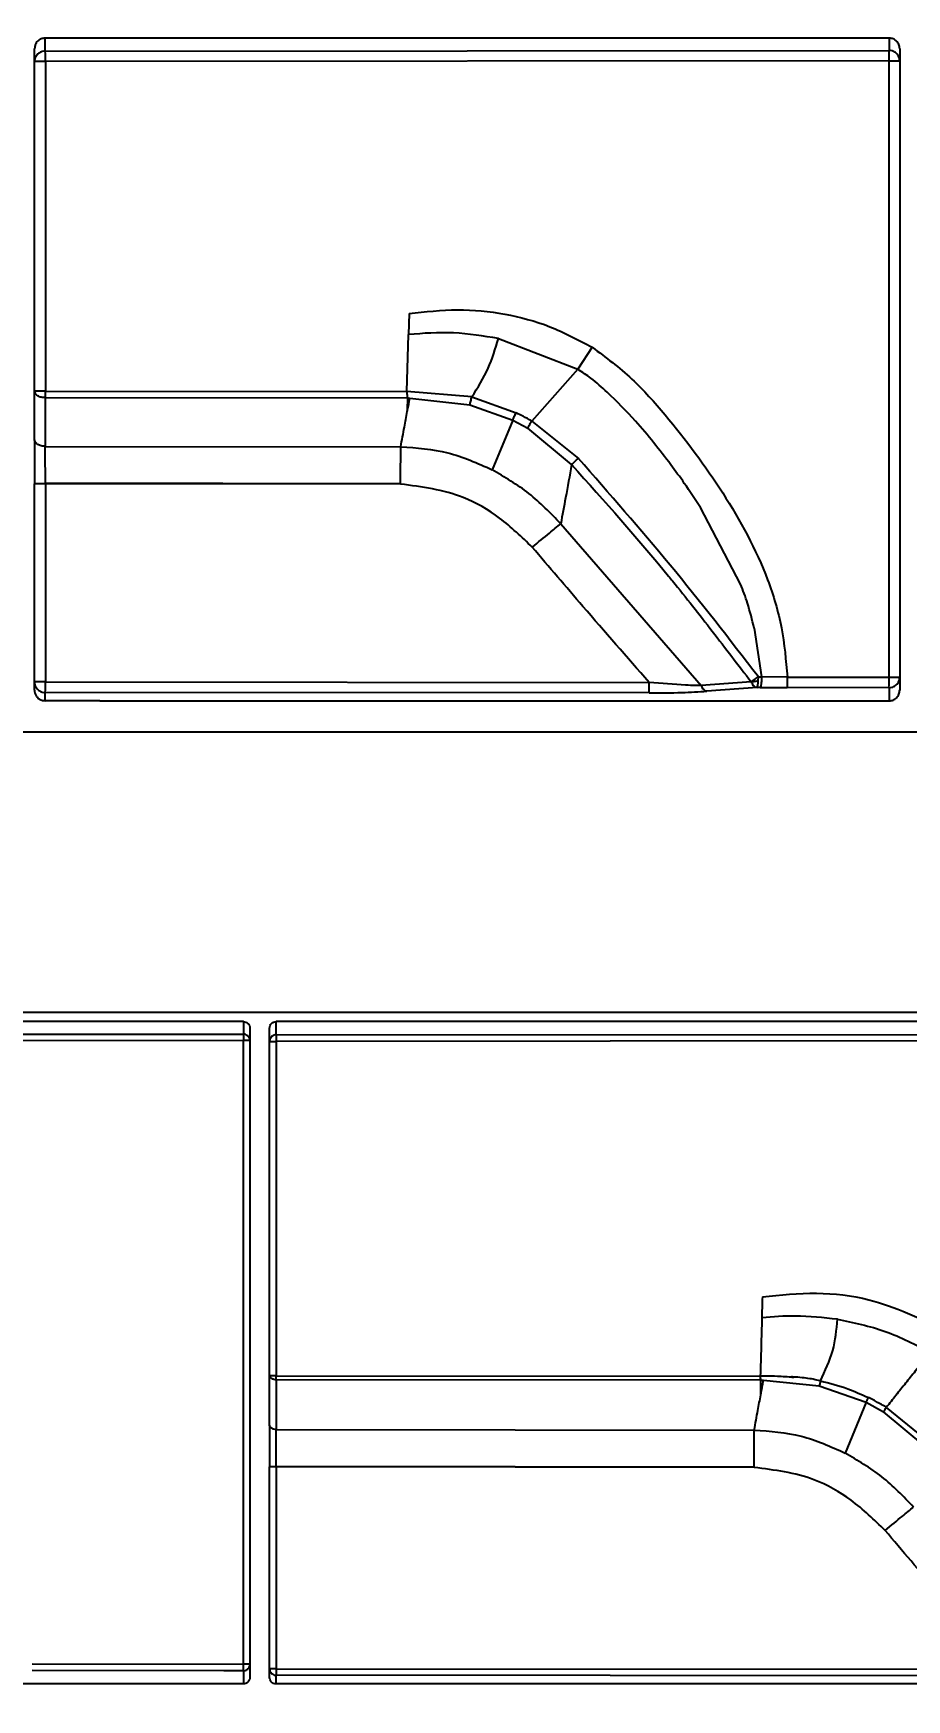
# Model space of a CAD drawing. Header units: millimetres. Extents: x 271 to 405, y 465 to 539.
# Drawn here: x 304.89 to 311.5, y 484.78 to 497.41 of the extents above; entities that cross this region are included whole.
import ezdxf

# ---------------------------------------------------------------- set-up
doc = ezdxf.new("R2010")
doc.units = ezdxf.units.MM
doc.header["$PDSIZE"] = -1
doc.dimstyles.new('ISO-25', dxfattribs={"dimtxt": 2.5, "dimasz": 2.5, "dimexe": 1.25, "dimexo": 0.625, "dimtad": 1, "dimtxsty": 'Standard', "dimcen": 2.5, "dimadec": 0, "dimazin": 0, "dimtfac": 1, "dimtmove": 0, "dimatfit": 3, "dimfxl": 1, "dimarcsym": 0})

# ---------------------------------------------------------------- blocks, each defined once
blk = doc.blocks.new('*D2')
at = {"color": 0, "lineweight": -2}
for p, q in [((288.922, 503.974), (288.922, 465.47)), ((360.773, 503.974), (360.773, 465.47)), ((293.002, 467.47), (356.693, 467.47))]:
    blk.add_line(p, q, dxfattribs=at)
at = {"color": 0}
for points in [[(293.002, 468.15), (293.002, 466.79), (288.922, 467.47)], [(356.693, 466.79), (356.693, 468.15), (360.773, 467.47)]]:
    blk.add_solid(points, dxfattribs=at)
at = {"layer": 'Defpoints', "color": 0}
for p in [(288.922, 503.974), (360.773, 503.974), (360.773, 467.47)]:
    blk.add_point(p, dxfattribs=at)
at = {"color": 0, "insert": (324.848, 471.036), "char_height": 3.5, "attachment_point": 5}
blk.add_mtext('71,85', dxfattribs=at)
blk = doc.blocks.new('*D5')
at = {"color": 0, "lineweight": -2}
for p, q in [((316.026, 516.554), (274.623, 516.554)), ((276.623, 512.474), (276.623, 500.201)), ((276.623, 480.797), (276.623, 493.07)), ((316.026, 476.717), (274.623, 476.717))]:
    blk.add_line(p, q, dxfattribs=at)
at = {"color": 0}
for points in [[(277.303, 512.474), (275.943, 512.474), (276.623, 516.554)], [(275.943, 480.797), (277.303, 480.797), (276.623, 476.717)]]:
    blk.add_solid(points, dxfattribs=at)
at = {"layer": 'Defpoints', "color": 0}
for p in [(276.623, 516.554), (316.026, 516.554), (316.026, 476.717)]:
    blk.add_point(p, dxfattribs=at)
at = {"color": 0, "insert": (276.623, 496.635), "char_height": 3.5, "attachment_point": 5}
blk.add_mtext('39,84', dxfattribs=at)

msp = doc.modelspace()

# ---------------------------------------------------------------- linework, layer by layer
at = {"color": 7, "linetype": 'Continuous', "lineweight": 25}
for p, q in [((304.976, 497.27), (304.976, 497.369)), ((311.366, 497.369), (304.976, 497.369)), ((311.366, 497.369), (311.366, 497.275)), ((304.895, 497.191), (304.895, 497.289)), ((304.895, 494.694), (304.895, 497.191)), ((304.976, 497.27), (311.366, 497.275)), ((311.366, 497.197), (304.977, 497.192)), ((304.977, 497.192), (304.977, 494.695)), ((311.366, 492.528), (311.366, 497.197)), ((311.447, 497.289), (311.447, 497.196)), ((311.447, 497.196), (311.447, 492.527)), ((307.731, 495.283), (307.726, 495.124)), ((307.715, 494.693), (307.726, 495.124)), ((308.408, 495.093), (309.008, 494.86)), ((309.118, 495.027), (309.008, 494.86)), ((309.008, 494.86), (308.66, 494.467)), ((304.895, 494.326), (304.895, 494.694)), ((304.977, 494.695), (307.715, 494.693)), ((308.207, 494.651), (307.715, 494.693)), ((307.721, 494.642), (304.976, 494.645)), ((304.976, 494.645), (304.976, 494.276)), ((307.719, 494.552), (307.721, 494.642)), ((307.721, 494.642), (307.736, 494.642)), ((307.736, 494.642), (308.191, 494.59)), ((308.191, 494.59), (308.516, 494.475)), ((308.207, 494.651), (308.542, 494.53)), ((308.516, 494.474), (308.36, 494.099)), ((308.516, 494.474), (308.63, 494.413)), ((308.962, 494.138), (308.63, 494.413)), ((308.66, 494.467), (309.013, 494.185)), ((304.976, 494.276), (307.668, 494.273)), ((304.895, 492.491), (304.895, 493.993)), ((307.667, 493.993), (304.977, 493.996)), ((304.977, 493.993), (304.977, 492.491)), ((307.667, 493.99), (304.977, 493.993)), ((310.242, 493.233), (309.939, 493.812)), ((308.88, 493.69), (309.943, 492.463)), ((310.345, 492.898), (310.401, 492.53)), ((310.375, 492.5), (310.376, 492.53)), ((310.376, 492.53), (310.401, 492.53)), ((310.596, 492.528), (310.401, 492.53)), ((310.596, 492.528), (311.366, 492.528)), ((311.447, 492.527), (311.447, 492.428)), ((304.895, 492.428), (304.895, 492.491)), ((304.976, 492.348), (304.976, 492.411)), ((309.548, 492.408), (304.976, 492.411)), ((304.977, 492.491), (309.549, 492.488)), ((310.322, 492.491), (309.943, 492.463)), ((310.366, 492.449), (309.986, 492.421)), ((310.39, 492.449), (310.366, 492.449)), ((310.39, 492.449), (310.595, 492.448)), ((311.366, 492.447), (310.595, 492.448)), ((311.366, 492.447), (311.366, 492.348)), ((305.388, 492.348), (304.976, 492.348)), ((305.388, 492.348), (311.366, 492.348)), ((358.126, 492.11), (291.621, 492.11)), ((298.398, 489.99), (351.348, 489.99)), ((306.476, 489.918), (298.335, 489.918)), ((306.476, 489.918), (306.476, 489.823)), ((306.526, 489.868), (306.526, 489.774)), ((306.674, 489.767), (306.674, 489.868)), ((306.725, 489.817), (306.725, 489.918)), ((314.866, 489.918), (306.725, 489.918)), ((298.335, 489.817), (306.476, 489.823)), ((306.476, 489.774), (298.335, 489.768)), ((306.526, 489.774), (306.526, 485.049)), ((306.674, 487.235), (306.674, 489.767)), ((306.725, 489.817), (314.866, 489.823)), ((314.866, 489.774), (306.725, 489.768)), ((306.674, 486.859), (306.674, 487.235)), ((306.725, 487.235), (310.391, 487.232)), ((310.395, 487.201), (306.725, 487.204)), ((306.725, 487.204), (306.725, 486.828)), ((310.395, 487.093), (310.395, 487.201)), ((310.395, 487.201), (310.414, 487.201)), ((310.414, 487.201), (310.837, 487.158)), ((310.837, 487.158), (311.193, 487.034)), ((311.193, 487.034), (311.034, 486.649)), ((311.193, 487.034), (311.325, 486.961)), ((311.636, 486.701), (311.325, 486.961)), ((311.345, 486.995), (311.668, 486.731)), ((306.725, 486.828), (310.345, 486.823)), ((306.674, 485.015), (306.674, 486.544)), ((310.344, 486.543), (306.725, 486.547)), ((306.725, 486.544), (306.725, 485.015)), ((310.344, 486.54), (306.725, 486.544)), ((304.876, 485.051), (306.476, 485.049)), ((306.328, 484.999), (304.876, 485)), ((306.476, 484.999), (306.476, 484.899)), ((306.526, 485.049), (306.526, 484.949)), ((306.674, 484.949), (306.674, 485.015)), ((306.725, 485.015), (312.242, 485.01)), ((306.725, 484.899), (306.725, 484.965)), ((312.01, 484.961), (306.725, 484.965)), ((306.476, 484.899), (298.335, 484.899)), ((314.866, 484.899), (306.725, 484.899))]:
    msp.add_line(p, q, dxfattribs=at)
at = {"color": 8, "linetype": 'Continuous', "lineweight": 25}
msp.add_line((306.476, 484.999), (306.328, 484.999), dxfattribs=at)
at = {"color": 7, "linetype": 'Continuous', "lineweight": 25, "flags": 128}
for points in [[(307.717, 494.539), (307.718, 494.547), (307.719, 494.552)], [(307.667, 493.99), (307.667, 493.99), (307.667, 493.991), (307.667, 493.991), (307.667, 493.991), (307.667, 493.992), (307.667, 493.992), (307.667, 493.993), (307.667, 493.993)], [(306.725, 489.768), (306.725, 488.502), (306.725, 487.235)], [(310.394, 487.089), (310.394, 487.091), (310.395, 487.093)], [(310.344, 486.54), (310.344, 486.54), (310.344, 486.541), (310.344, 486.541), (310.344, 486.541), (310.344, 486.542), (310.344, 486.542), (310.344, 486.543), (310.344, 486.543)]]:
    msp.add_lwpolyline(points, dxfattribs=at)
at = {"color": 7, "linetype": 'Continuous', "lineweight": 25}
for centre, radius, start, end in [((301.925, 497.207), 3.052, 359.7232, 1.199), ((308.315, 497.211), 3.052, 359.7232, 1.199), ((296.784, 494.7), 8.193, 359.6155, 359.9695), ((221.287, 510.284), 87.853, 349.68408, 349.74389), ((307.65, 492.513), 2.947, 358.7356, 0.3039), ((308.42, 492.512), 2.946, 358.7355, 0.3038), ((301.993, 492.476), 2.984, 358.7609, 0.2933), ((306.565, 492.472), 2.984, 358.7609, 0.2933), ((223.623, 502.83), 88.187, 349.7202, 349.79154)]:
    msp.add_arc(centre, radius, start, end, dxfattribs=at)
for points, knots in [([(304.976, 497.369), (304.965, 497.368), (304.949, 497.367), (304.93, 497.356), (304.914, 497.343), (304.898, 497.321), (304.896, 497.3), (304.895, 497.289)], [0, 0, 0, 0, 0.25342, 0.376755, 0.504454, 0.75394, 1, 1, 1, 1]), ([(311.447, 497.289), (311.446, 497.3), (311.444, 497.316), (311.434, 497.334), (311.42, 497.35), (311.398, 497.366), (311.376, 497.368), (311.366, 497.369)], [0, 0, 0, 0, 0.248992, 0.370652, 0.496975, 0.749541, 1, 1, 1, 1]), ([(304.976, 497.27), (304.968, 497.27), (304.951, 497.268), (304.93, 497.258), (304.914, 497.243), (304.904, 497.228), (304.896, 497.21), (304.895, 497.197), (304.895, 497.191)], [0, 0, 0, 0, 0.182036, 0.411431, 0.545976, 0.690302, 0.842527, 1, 1, 1, 1]), ([(304.977, 497.192), (304.966, 497.192), (304.951, 497.192), (304.931, 497.192), (304.918, 497.192), (304.908, 497.191), (304.898, 497.191), (304.896, 497.191), (304.895, 497.191)], [0, 0, 0, 0, 0.243619, 0.372782, 0.502319, 0.631447, 0.759537, 1, 1, 1, 1]), ([(311.447, 497.196), (311.446, 497.202), (311.445, 497.215), (311.438, 497.233), (311.428, 497.248), (311.412, 497.262), (311.391, 497.273), (311.373, 497.275), (311.366, 497.275)], [0, 0, 0, 0, 0.157473, 0.309698, 0.454024, 0.588569, 0.817964, 1, 1, 1, 1]), ([(311.366, 497.197), (311.374, 497.197), (311.391, 497.197), (311.412, 497.196), (311.428, 497.196), (311.438, 497.196), (311.445, 497.196), (311.446, 497.196), (311.447, 497.196)], [0, 0, 0, 0, 0.181966, 0.411368, 0.545075, 0.689675, 0.842559, 1, 1, 1, 1]), ([(307.731, 495.283), (307.853, 495.296), (308.095, 495.323), (308.456, 495.287), (308.803, 495.195), (309.013, 495.083), (309.118, 495.027)], [0, 0, 0, 0, 0.256766, 0.505731, 0.751665, 1, 1, 1, 1]), ([(308.408, 495.093), (308.295, 495.111), (308.068, 495.149), (307.84, 495.132), (307.726, 495.124)], [0, 0, 0, 0, 0.502047, 1, 1, 1, 1]), ([(308.207, 494.651), (308.251, 494.721), (308.338, 494.86), (308.385, 495.016), (308.408, 495.093)], [0, 0, 0, 0, 0.5118799, 1, 1, 1, 1]), ([(309.118, 495.027), (309.221, 494.95), (309.423, 494.799), (309.753, 494.425), (310.122, 493.932), (310.419, 493.385), (310.563, 492.904), (310.585, 492.654), (310.596, 492.528)], [0, 0, 0, 0, 0.128773, 0.252959, 0.499043, 0.747593, 0.873757, 1, 1, 1, 1]), ([(309.232, 494.687), (309.192, 494.723), (309.122, 494.787), (309.042, 494.838), (309.008, 494.86)], [0, 0, 0, 0, 0.571638, 1, 1, 1, 1]), ([(304.977, 494.695), (304.966, 494.695), (304.951, 494.695), (304.931, 494.695), (304.918, 494.695), (304.908, 494.695), (304.898, 494.694), (304.896, 494.694), (304.895, 494.694)], [0, 0, 0, 0, 0.243618, 0.372782, 0.502319, 0.631447, 0.759537, 1, 1, 1, 1]), ([(304.976, 494.645), (304.966, 494.645), (304.95, 494.646), (304.931, 494.652), (304.918, 494.659), (304.908, 494.667), (304.898, 494.678), (304.896, 494.688), (304.895, 494.694)], [0, 0, 0, 0, 0.241127, 0.370687, 0.50272, 0.634695, 0.763396, 1, 1, 1, 1]), ([(309.714, 494.137), (309.627, 494.249), (309.479, 494.443), (309.305, 494.615), (309.232, 494.687)], [0, 0, 0, 0, 0.580697, 1, 1, 1, 1]), ([(307.668, 494.273), (307.677, 494.323), (307.694, 494.412), (307.71, 494.5), (307.717, 494.539)], [0, 0, 0, 0, 0.559876, 1, 1, 1, 1]), ([(308.191, 494.59), (308.192, 494.595), (308.194, 494.603), (308.198, 494.619), (308.202, 494.635), (308.205, 494.645), (308.207, 494.651)], [0, 0, 0, 0, 0.247251, 0.499954, 0.752682, 1, 1, 1, 1]), ([(308.516, 494.475), (308.518, 494.479), (308.521, 494.487), (308.527, 494.501), (308.534, 494.515), (308.539, 494.525), (308.542, 494.53)], [0, 0, 0, 0, 0.247199, 0.499741, 0.75242, 1, 1, 1, 1]), ([(308.66, 494.467), (308.638, 494.48), (308.6, 494.502), (308.559, 494.521), (308.542, 494.53)], [0, 0, 0, 0, 0.559705, 1, 1, 1, 1]), ([(308.63, 494.413), (308.635, 494.423), (308.643, 494.439), (308.655, 494.459), (308.66, 494.467)], [0, 0, 0, 0, 0.559502, 1, 1, 1, 1]), ([(304.976, 494.276), (304.966, 494.277), (304.95, 494.278), (304.931, 494.284), (304.918, 494.291), (304.908, 494.299), (304.898, 494.31), (304.896, 494.32), (304.895, 494.326)], [0, 0, 0, 0, 0.241127, 0.370687, 0.50272, 0.634695, 0.763396, 1, 1, 1, 1]), ([(304.895, 494.326), (304.895, 494.269), (304.895, 494.167), (304.895, 494.046), (304.895, 493.993)], [0, 0, 0, 0, 0.558255, 1, 1, 1, 1]), ([(307.668, 494.273), (307.789, 494.265), (308.029, 494.247), (308.25, 494.148), (308.36, 494.099)], [0, 0, 0, 0, 0.500216, 1, 1, 1, 1]), ([(308.962, 494.138), (308.966, 494.141), (308.972, 494.148), (308.985, 494.16), (308.999, 494.173), (309.008, 494.181), (309.013, 494.185)], [0, 0, 0, 0, 0.246048, 0.499443, 0.753141, 1, 1, 1, 1]), ([(310.376, 492.53), (310.157, 492.814), (309.719, 493.38), (309.247, 493.918), (309.013, 494.185)], [0, 0, 0, 0, 0.502993, 1, 1, 1, 1]), ([(308.88, 493.69), (308.802, 493.77), (308.648, 493.93), (308.456, 494.043), (308.36, 494.099)], [0, 0, 0, 0, 0.500419, 1, 1, 1, 1]), ([(308.962, 494.138), (308.947, 494.054), (308.92, 493.905), (308.892, 493.755), (308.88, 493.69)], [0, 0, 0, 0, 0.561163, 1, 1, 1, 1]), ([(308.962, 494.138), (309.211, 493.86), (309.471, 493.57), (309.819, 493.143), (310.028, 492.876), (310.224, 492.619), (310.322, 492.491)], [0, 0, 0, 0, 0.523748, 0.54548, 0.773248, 1, 1, 1, 1]), ([(309.939, 493.812), (309.898, 493.874), (309.826, 493.984), (309.748, 494.09), (309.714, 494.137)], [0, 0, 0, 0, 0.559821, 1, 1, 1, 1]), ([(304.977, 493.993), (304.966, 493.993), (304.951, 493.993), (304.931, 493.993), (304.918, 493.993), (304.908, 493.993), (304.898, 493.993), (304.896, 493.993), (304.895, 493.993)], [0, 0, 0, 0, 0.243617, 0.372782, 0.502319, 0.631448, 0.759539, 1, 1, 1, 1]), ([(304.977, 493.993), (304.977, 493.994), (304.977, 493.995), (304.977, 493.996), (304.977, 493.996)], [0, 0, 0, 0, 0.5600363, 1, 1, 1, 1]), ([(308.664, 493.512), (308.584, 493.589), (308.429, 493.739), (308.097, 493.933), (307.829, 493.969), (307.667, 493.99)], [0, 0, 0, 0, 0.292303, 0.572758, 1, 1, 1, 1]), ([(308.664, 493.512), (308.709, 493.55), (308.79, 493.616), (308.852, 493.667), (308.88, 493.69)], [0, 0, 0, 0, 0.559783, 1, 1, 1, 1]), ([(309.549, 492.488), (309.381, 492.679), (309.084, 493.019), (308.791, 493.362), (308.664, 493.512)], [0, 0, 0, 0, 0.563696, 1, 1, 1, 1]), ([(310.345, 492.898), (310.329, 492.962), (310.301, 493.076), (310.26, 493.185), (310.242, 493.233)], [0, 0, 0, 0, 0.5594337, 1, 1, 1, 1]), ([(310.322, 492.491), (310.325, 492.494), (310.333, 492.499), (310.346, 492.508), (310.361, 492.519), (310.371, 492.526), (310.376, 492.53)], [0, 0, 0, 0, 0.221754, 0.48712, 0.729136, 1, 1, 1, 1]), ([(310.401, 492.53), (310.401, 492.52), (310.4, 492.5), (310.397, 492.474), (310.394, 492.455), (310.391, 492.451), (310.39, 492.449)], [0, 0, 0, 0, 0.241189, 0.50025, 0.759175, 1, 1, 1, 1]), ([(311.366, 492.528), (311.377, 492.528), (311.392, 492.528), (311.411, 492.527), (311.424, 492.527), (311.434, 492.527), (311.444, 492.527), (311.446, 492.527), (311.447, 492.527)], [0, 0, 0, 0, 0.243748, 0.372829, 0.502302, 0.631376, 0.759401, 1, 1, 1, 1]), ([(311.414, 492.463), (311.419, 492.467), (311.428, 492.474), (311.438, 492.489), (311.445, 492.507), (311.446, 492.52), (311.447, 492.527)], [0, 0, 0, 0, 0.228538, 0.473835, 0.732461, 1, 1, 1, 1]), ([(304.977, 492.491), (304.969, 492.491), (304.951, 492.491), (304.93, 492.491), (304.914, 492.491), (304.904, 492.491), (304.896, 492.491), (304.895, 492.491), (304.895, 492.491)], [0, 0, 0, 0, 0.181749, 0.411267, 0.545132, 0.68987, 0.842771, 1, 1, 1, 1]), ([(304.895, 492.491), (304.895, 492.485), (304.896, 492.472), (304.904, 492.454), (304.914, 492.439), (304.93, 492.424), (304.951, 492.413), (304.968, 492.412), (304.976, 492.411)], [0, 0, 0, 0, 0.157473, 0.309698, 0.454024, 0.588569, 0.817964, 1, 1, 1, 1]), ([(304.895, 492.428), (304.895, 492.422), (304.896, 492.409), (304.901, 492.397), (304.904, 492.391)], [0, 0, 0, 0, 0.49972, 1, 1, 1, 1]), ([(304.904, 492.391), (304.908, 492.385), (304.916, 492.372), (304.933, 492.359), (304.954, 492.35), (304.969, 492.349), (304.976, 492.348)], [0, 0, 0, 0, 0.247628, 0.492595, 0.747916, 1, 1, 1, 1]), ([(309.548, 492.408), (309.633, 492.408), (309.792, 492.409), (309.925, 492.417), (309.986, 492.421)], [0, 0, 0, 0, 0.537944, 1, 1, 1, 1]), ([(309.943, 492.463), (309.929, 492.463), (309.892, 492.464), (309.766, 492.47), (309.643, 492.48), (309.549, 492.488)], [0, 0, 0, 0, 0.121958, 0.327457, 1, 1, 1, 1]), ([(309.943, 492.463), (309.946, 492.457), (309.951, 492.446), (309.962, 492.433), (309.973, 492.424), (309.982, 492.422), (309.986, 492.421)], [0, 0, 0, 0, 0.249815, 0.500001, 0.750184, 1, 1, 1, 1]), ([(310.375, 492.5), (310.369, 492.499), (310.358, 492.495), (310.339, 492.492), (310.328, 492.492), (310.322, 492.491)], [0, 0, 0, 0, 0.332412, 0.622939, 1, 1, 1, 1]), ([(310.322, 492.491), (310.324, 492.487), (310.328, 492.477), (310.338, 492.464), (310.35, 492.453), (310.36, 492.451), (310.366, 492.449)], [0, 0, 0, 0, 0.192714, 0.422126, 0.691653, 1, 1, 1, 1]), ([(310.366, 492.449), (310.367, 492.451), (310.369, 492.453), (310.371, 492.464), (310.374, 492.48), (310.375, 492.494), (310.375, 492.5)], [0, 0, 0, 0, 0.2502006, 0.5004383, 0.7499903, 1, 1, 1, 1]), ([(311.366, 492.348), (311.377, 492.349), (311.393, 492.35), (311.411, 492.361), (311.427, 492.375), (311.444, 492.397), (311.446, 492.418), (311.447, 492.428)], [0, 0, 0, 0, 0.253434, 0.376773, 0.504477, 0.753954, 1, 1, 1, 1]), ([(306.476, 489.918), (306.482, 489.917), (306.495, 489.916), (306.509, 489.906), (306.518, 489.896), (306.524, 489.885), (306.525, 489.875), (306.526, 489.868)], [0, 0, 0, 0, 0.248058, 0.496447, 0.622032, 0.744461, 1, 1, 1, 1]), ([(306.674, 489.868), (306.675, 489.875), (306.677, 489.888), (306.686, 489.901), (306.696, 489.91), (306.708, 489.916), (306.718, 489.918), (306.725, 489.918)], [0, 0, 0, 0, 0.245909, 0.492995, 0.619083, 0.742251, 1, 1, 1, 1]), ([(306.526, 489.774), (306.526, 489.778), (306.525, 489.786), (306.521, 489.797), (306.514, 489.806), (306.504, 489.815), (306.491, 489.822), (306.48, 489.823), (306.476, 489.823)], [0, 0, 0, 0, 0.1574, 0.30888, 0.453559, 0.588729, 0.817783, 1, 1, 1, 1]), ([(306.476, 485.049), (306.476, 485.837), (306.476, 487.412), (306.476, 488.987), (306.476, 489.774)], [0, 0, 0, 0, 0.5, 1, 1, 1, 1]), ([(306.526, 489.774), (306.525, 489.774), (306.524, 489.774), (306.518, 489.774), (306.512, 489.774), (306.504, 489.774), (306.492, 489.774), (306.482, 489.774), (306.476, 489.774)], [0, 0, 0, 0, 0.241272, 0.369385, 0.498377, 0.627658, 0.756526, 1, 1, 1, 1]), ([(306.725, 489.817), (306.72, 489.817), (306.709, 489.816), (306.696, 489.809), (306.686, 489.8), (306.68, 489.791), (306.675, 489.78), (306.675, 489.772), (306.675, 489.767)], [0, 0, 0, 0, 0.182217, 0.41127, 0.54644, 0.691119, 0.8426, 1, 1, 1, 1]), ([(306.675, 489.767), (306.675, 489.767), (306.676, 489.768), (306.68, 489.768), (306.687, 489.768), (306.697, 489.768), (306.71, 489.768), (306.721, 489.768), (306.725, 489.768)], [0, 0, 0, 0, 0.157941, 0.311366, 0.456338, 0.590153, 0.819038, 1, 1, 1, 1]), ([(310.407, 487.833), (310.544, 487.847), (310.812, 487.875), (311.293, 487.818), (311.601, 487.668), (311.789, 487.577)], [0, 0, 0, 0, 0.2873027, 0.5653534, 1, 1, 1, 1]), ([(310.407, 487.833), (310.406, 487.804), (310.404, 487.751), (310.403, 487.698), (310.403, 487.674)], [0, 0, 0, 0, 0.5526875, 1, 1, 1, 1]), ([(310.403, 487.674), (310.401, 487.6), (310.397, 487.453), (310.393, 487.306), (310.391, 487.232)], [0, 0, 0, 0, 0.500058, 1, 1, 1, 1]), ([(310.976, 487.662), (310.869, 487.674), (310.678, 487.696), (310.487, 487.681), (310.403, 487.674)], [0, 0, 0, 0, 0.560788, 1, 1, 1, 1]), ([(310.846, 487.196), (310.882, 487.271), (310.953, 487.419), (310.968, 487.582), (310.976, 487.662)], [0, 0, 0, 0, 0.510707, 1, 1, 1, 1]), ([(310.976, 487.662), (311.098, 487.637), (311.344, 487.587), (311.567, 487.469), (311.679, 487.41)], [0, 0, 0, 0, 0.494975, 1, 1, 1, 1]), ([(311.679, 487.41), (311.641, 487.363), (311.578, 487.286), (311.491, 487.178), (311.418, 487.086), (311.369, 487.025), (311.345, 486.995)], [0, 0, 0, 0, 0.34125, 0.561536, 0.781177, 1, 1, 1, 1]), ([(306.725, 487.204), (306.719, 487.204), (306.709, 487.205), (306.697, 487.209), (306.689, 487.213), (306.683, 487.218), (306.676, 487.225), (306.675, 487.231), (306.674, 487.235)], [0, 0, 0, 0, 0.240432, 0.36999, 0.501638, 0.632979, 0.761792, 1, 1, 1, 1]), ([(306.725, 487.235), (306.719, 487.235), (306.709, 487.235), (306.697, 487.235), (306.689, 487.235), (306.683, 487.235), (306.676, 487.235), (306.675, 487.235), (306.674, 487.235)], [0, 0, 0, 0, 0.243365, 0.372305, 0.501637, 0.630677, 0.758853, 1, 1, 1, 1]), ([(306.725, 487.204), (306.725, 487.205), (306.725, 487.207), (306.725, 487.21), (306.725, 487.211)], [0, 0, 0, 0, 0.564212, 1, 1, 1, 1]), ([(310.846, 487.196), (310.81, 487.204), (310.754, 487.216), (310.684, 487.222), (310.647, 487.225), (310.631, 487.225), (310.627, 487.225), (310.626, 487.225), (310.626, 487.225), (310.626, 487.225), (310.626, 487.225), (310.626, 487.225), (310.626, 487.225), (310.626, 487.225), (310.628, 487.225), (310.632, 487.225), (310.638, 487.224), (310.644, 487.224), (310.646, 487.223), (310.646, 487.223), (310.646, 487.223), (310.646, 487.223), (310.646, 487.223), (310.646, 487.223), (310.643, 487.223), (310.602, 487.225), (310.531, 487.23), (310.449, 487.231), (310.406, 487.232), (310.391, 487.232)], [0, 0, 0, 0, 0.219576, 0.347272, 0.422551, 0.440648, 0.444824, 0.445699, 0.445794, 0.445824, 0.445844, 0.445877, 0.445948, 0.446232, 0.448292, 0.453876, 0.474788, 0.484507, 0.486777, 0.487267, 0.487322, 0.487356, 0.487493, 0.488545, 0.491457, 0.502458, 0.740696, 0.910917, 1, 1, 1, 1]), ([(310.345, 486.823), (310.354, 486.873), (310.371, 486.962), (310.387, 487.05), (310.394, 487.089)], [0, 0, 0, 0, 0.559875, 1, 1, 1, 1]), ([(310.846, 487.196), (310.844, 487.188), (310.841, 487.174), (310.838, 487.163), (310.837, 487.158)], [0, 0, 0, 0, 0.560282, 1, 1, 1, 1]), ([(310.846, 487.196), (310.916, 487.178), (311.041, 487.146), (311.158, 487.092), (311.21, 487.069)], [0, 0, 0, 0, 0.560723, 1, 1, 1, 1]), ([(311.193, 487.034), (311.194, 487.037), (311.197, 487.042), (311.201, 487.051), (311.205, 487.06), (311.208, 487.066), (311.21, 487.069)], [0, 0, 0, 0, 0.247207, 0.499769, 0.752452, 1, 1, 1, 1]), ([(311.345, 486.995), (311.32, 487.009), (311.276, 487.036), (311.23, 487.059), (311.21, 487.069)], [0, 0, 0, 0, 0.560646, 1, 1, 1, 1]), ([(311.325, 486.961), (311.329, 486.967), (311.334, 486.977), (311.342, 486.989), (311.345, 486.995)], [0, 0, 0, 0, 0.55622, 1, 1, 1, 1]), ([(306.725, 486.828), (306.719, 486.828), (306.709, 486.829), (306.697, 486.832), (306.689, 486.836), (306.683, 486.841), (306.676, 486.849), (306.675, 486.855), (306.674, 486.859)], [0, 0, 0, 0, 0.240431, 0.369989, 0.501637, 0.632978, 0.761791, 1, 1, 1, 1]), ([(306.674, 486.859), (306.674, 486.805), (306.674, 486.709), (306.674, 486.594), (306.674, 486.544)], [0, 0, 0, 0, 0.558255, 1, 1, 1, 1]), ([(310.345, 486.823), (310.465, 486.815), (310.705, 486.797), (310.924, 486.698), (311.034, 486.649)], [0, 0, 0, 0, 0.5001, 1, 1, 1, 1]), ([(311.552, 486.24), (311.475, 486.32), (311.321, 486.48), (311.129, 486.593), (311.034, 486.649)], [0, 0, 0, 0, 0.500604, 1, 1, 1, 1]), ([(306.725, 486.544), (306.719, 486.544), (306.709, 486.544), (306.697, 486.544), (306.689, 486.544), (306.683, 486.544), (306.676, 486.544), (306.675, 486.544), (306.674, 486.544)], [0, 0, 0, 0, 0.243359, 0.3723, 0.501634, 0.630676, 0.758854, 1, 1, 1, 1]), ([(306.725, 486.544), (306.725, 486.545), (306.725, 486.546), (306.725, 486.547), (306.725, 486.547)], [0, 0, 0, 0, 0.560035, 1, 1, 1, 1]), ([(311.336, 486.062), (311.254, 486.142), (311.094, 486.297), (310.76, 486.487), (310.499, 486.52), (310.344, 486.54)], [0, 0, 0, 0, 0.306126, 0.590327, 1, 1, 1, 1]), ([(311.336, 486.062), (311.382, 486.1), (311.462, 486.166), (311.524, 486.217), (311.552, 486.24)], [0, 0, 0, 0, 0.559618, 1, 1, 1, 1]), ([(312.242, 485.01), (312.07, 485.207), (311.766, 485.555), (311.467, 485.908), (311.336, 486.062)], [0, 0, 0, 0, 0.563634, 1, 1, 1, 1]), ([(306.526, 485.049), (306.526, 485.049), (306.525, 485.049), (306.52, 485.049), (306.514, 485.049), (306.504, 485.049), (306.491, 485.049), (306.481, 485.049), (306.476, 485.049)], [0, 0, 0, 0, 0.158153, 0.311555, 0.456386, 0.590042, 0.818817, 1, 1, 1, 1]), ([(306.476, 484.999), (306.48, 484.999), (306.491, 485), (306.504, 485.007), (306.514, 485.016), (306.521, 485.025), (306.525, 485.036), (306.526, 485.045), (306.526, 485.049)], [0, 0, 0, 0, 0.1820588, 0.4111184, 0.5460816, 0.6910239, 0.8426553, 1, 1, 1, 1]), ([(306.526, 484.949), (306.525, 484.943), (306.524, 484.93), (306.514, 484.916), (306.504, 484.908), (306.492, 484.901), (306.482, 484.9), (306.476, 484.899)], [0, 0, 0, 0, 0.245895, 0.492972, 0.619064, 0.742237, 1, 1, 1, 1]), ([(306.725, 484.899), (306.718, 484.9), (306.705, 484.901), (306.691, 484.911), (306.683, 484.921), (306.676, 484.933), (306.675, 484.943), (306.674, 484.949)], [0, 0, 0, 0, 0.248072, 0.49647, 0.622051, 0.744476, 1, 1, 1, 1]), ([(306.725, 485.015), (306.721, 485.015), (306.71, 485.015), (306.697, 485.015), (306.687, 485.015), (306.68, 485.015), (306.676, 485.015), (306.675, 485.015), (306.675, 485.015)], [0, 0, 0, 0, 0.180959, 0.409845, 0.543663, 0.688637, 0.842062, 1, 1, 1, 1]), ([(306.675, 485.015), (306.675, 485.01), (306.675, 485.002), (306.68, 484.991), (306.686, 484.982), (306.696, 484.973), (306.709, 484.966), (306.72, 484.965), (306.725, 484.965)], [0, 0, 0, 0, 0.1574005, 0.308881, 0.4535602, 0.5887303, 0.8177837, 1, 1, 1, 1])]:
    msp.add_open_spline(points, degree=3, knots=knots, dxfattribs=at)
for points in [[(307.721, 494.642), (307.72, 494.65), (307.718, 494.665), (307.716, 494.684), (307.715, 494.693)], [(304.977, 493.996), (304.977, 494.047), (304.976, 494.149), (304.976, 494.234), (304.976, 494.276)], [(307.667, 493.993), (307.667, 494.044), (307.667, 494.145), (307.668, 494.231), (307.668, 494.273)], [(306.476, 489.823), (306.476, 489.822), (306.476, 489.82), (306.476, 489.808), (306.476, 489.792), (306.476, 489.78), (306.476, 489.774)], [(306.725, 489.817), (306.725, 489.816), (306.725, 489.814), (306.725, 489.802), (306.725, 489.786), (306.725, 489.774), (306.725, 489.768)], [(306.725, 487.211), (306.725, 487.215), (306.725, 487.222), (306.725, 487.231), (306.725, 487.235)], [(310.395, 487.201), (310.395, 487.205), (310.393, 487.215), (310.392, 487.227), (310.391, 487.232)], [(306.725, 486.547), (306.725, 486.598), (306.725, 486.7), (306.725, 486.785), (306.725, 486.828)], [(310.344, 486.543), (310.344, 486.594), (310.344, 486.695), (310.345, 486.781), (310.345, 486.823)], [(306.476, 484.999), (306.476, 485), (306.476, 485.003), (306.476, 485.015), (306.476, 485.031), (306.476, 485.043), (306.476, 485.049)], [(306.725, 485.015), (306.725, 485.008), (306.725, 484.996), (306.725, 484.98), (306.725, 484.968), (306.725, 484.966), (306.725, 484.965)]]:
    msp.add_open_spline(points, degree=3, dxfattribs=at)
at = {"color": 8, "linetype": 'Continuous', "lineweight": 25}
msp.add_open_spline([(311.366, 492.447), (311.373, 492.448), (311.391, 492.449), (311.406, 492.458), (311.414, 492.463)], degree=3, knots=[0, 0, 0, 0, 0.442398, 1, 1, 1, 1], dxfattribs=at)

# ---------------------------------------------------------------- dimensions: what is measured, and where the dimension line sits
dim = msp.add_linear_dim(base=(276.623, 516.554), p1=(316.026, 476.717), p2=(316.026, 516.554), angle=90, dimstyle='ISO-25', override={"dimtxt": 3.5, "dimasz": 4.08, "dimexe": 2, "dimexo": 0, "dimgap": 1.524, "dimtih": 1, "dimtoh": 1, "dimzin": 0, "dimadec": 2, "dimtzin": 0})
dim.commit()
dim.dimension.update_dxf_attribs({"geometry": '*D5', "text_midpoint": (276.623, 496.635)})
dim = msp.add_linear_dim(base=(360.773, 467.47), p1=(288.922, 503.974), p2=(360.773, 503.974), dimstyle='ISO-25', override={"dimtxt": 3.5, "dimasz": 4.08, "dimexe": 2, "dimexo": 0, "dimgap": 1.524, "dimtih": 1, "dimtoh": 1, "dimzin": 0, "dimadec": 2, "dimtzin": 0})
dim.commit()
dim.dimension.update_dxf_attribs({"geometry": '*D2', "text_midpoint": (324.848, 471.036)})

doc.saveas('drawing.dxf')
